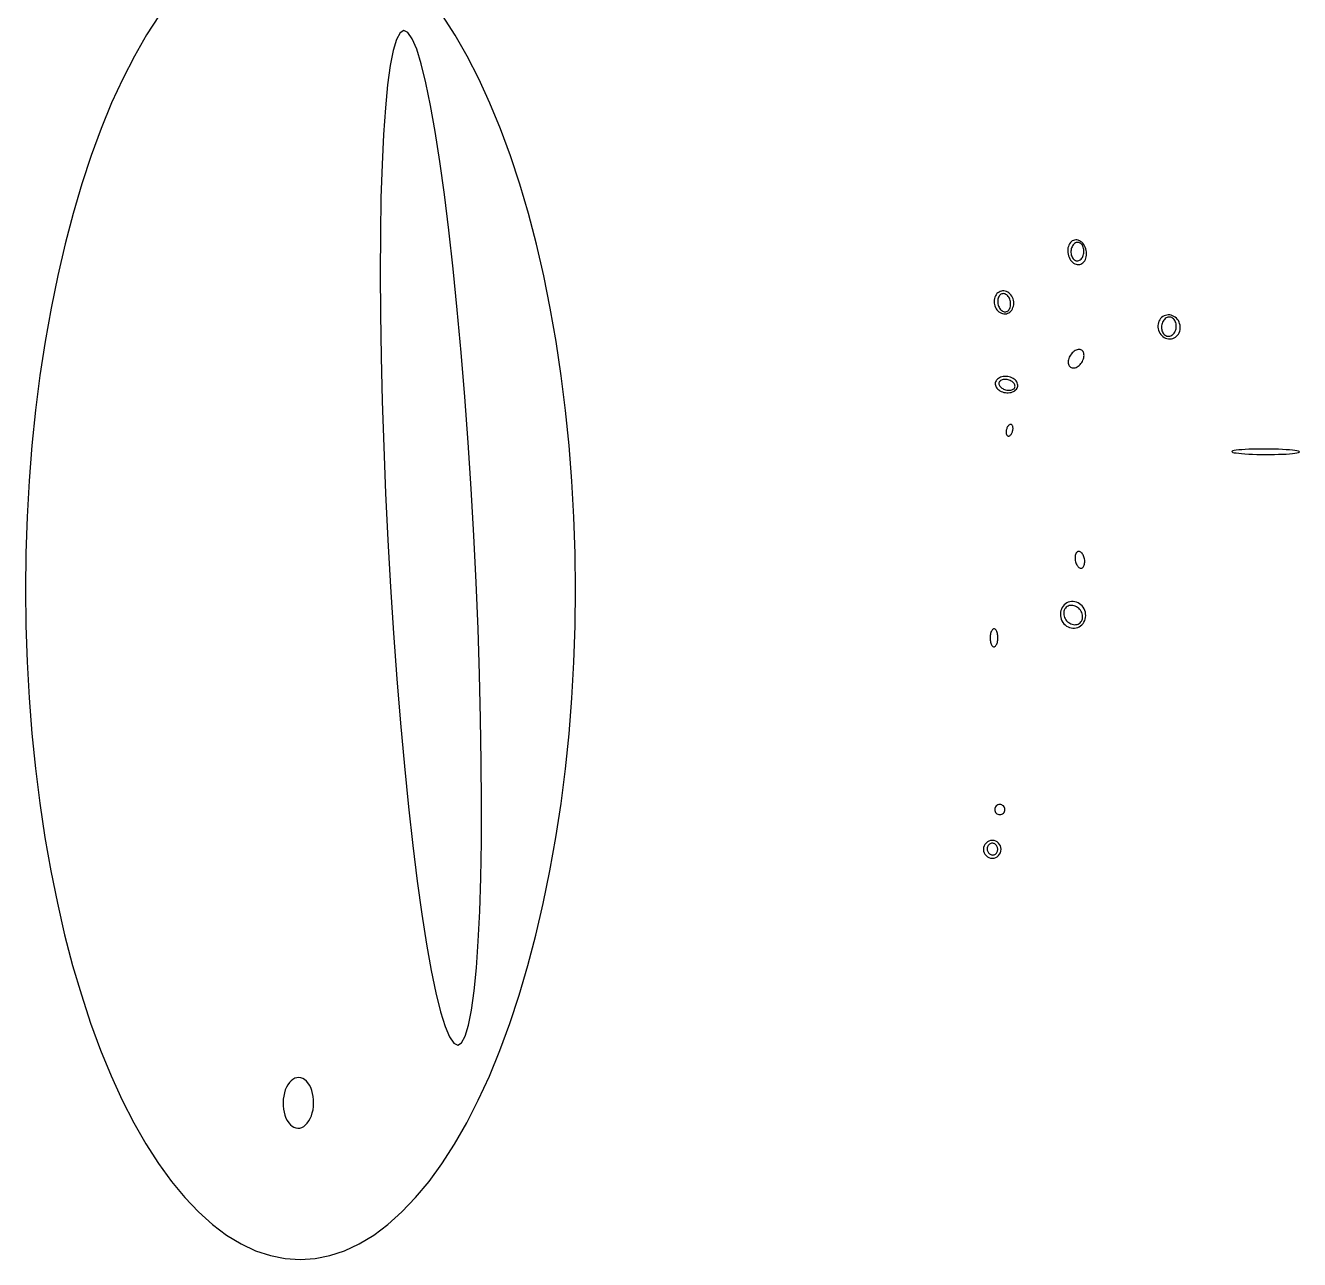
# Model space of a CAD drawing. Extents: x 27 to 214, y 5 to 397.
# Drawn here: x 135.2 to 213.9, y 5.5 to 81.7 of the extents above; entities that cross this region are included whole.
import ezdxf

# ---------------------------------------------------------------- set-up
doc = ezdxf.new("R2010")
doc.units = 0

msp = doc.modelspace()

# ---------------------------------------------------------------- linework, layer by layer
at = {"layer": 'CIRCLES'}
for p, q in [((195.06, 33.313), (195.054, 33.252)), ((195.054, 33.252), (195.06, 33.191)), ((195.078, 33.372), (195.06, 33.313)), ((195.06, 33.191), (195.078, 33.132)), ((195.107, 33.426), (195.078, 33.372)), ((195.078, 33.132), (195.107, 33.078)), ((195.146, 33.474), (195.107, 33.426)), ((195.107, 33.078), (195.146, 33.03)), ((195.193, 33.513), (195.146, 33.474)), ((195.247, 33.542), (195.193, 33.513)), ((195.306, 33.56), (195.247, 33.542)), ((195.368, 33.566), (195.306, 33.56)), ((195.429, 33.56), (195.368, 33.566)), ((195.488, 33.542), (195.429, 33.56)), ((195.542, 33.513), (195.488, 33.542)), ((195.589, 33.474), (195.542, 33.513)), ((195.628, 33.426), (195.589, 33.474)), ((195.589, 33.03), (195.628, 33.078)), ((195.657, 33.372), (195.628, 33.426)), ((195.628, 33.078), (195.657, 33.132)), ((195.675, 33.313), (195.657, 33.372)), ((195.657, 33.132), (195.675, 33.191)), ((195.681, 33.252), (195.675, 33.313)), ((195.675, 33.191), (195.681, 33.252)), ((195.146, 33.03), (195.193, 32.991)), ((195.193, 32.991), (195.247, 32.962)), ((195.247, 32.962), (195.306, 32.944)), ((195.306, 32.944), (195.368, 32.938)), ((195.368, 32.938), (195.429, 32.944)), ((195.429, 32.944), (195.488, 32.962)), ((195.488, 32.962), (195.542, 32.991)), ((195.542, 32.991), (195.589, 33.03)), ((194.369, 30.904), (194.359, 30.797)), ((194.359, 30.797), (194.369, 30.691)), ((194.4, 31.007), (194.369, 30.904)), ((194.369, 30.691), (194.4, 30.588)), ((194.451, 31.101), (194.4, 31.007)), ((194.519, 31.184), (194.451, 31.101)), ((194.602, 31.252), (194.519, 31.184)), ((194.696, 31.303), (194.602, 31.252)), ((194.799, 31.334), (194.696, 31.303)), ((194.905, 31.344), (194.799, 31.334)), ((195.012, 31.334), (194.905, 31.344)), ((195.115, 31.303), (195.012, 31.334)), ((195.209, 31.252), (195.115, 31.303)), ((195.292, 31.184), (195.209, 31.252)), ((195.36, 31.101), (195.292, 31.184)), ((195.41, 31.007), (195.36, 31.101)), ((195.442, 30.904), (195.41, 31.007)), ((195.41, 30.588), (195.442, 30.691)), ((195.452, 30.797), (195.442, 30.904)), ((195.442, 30.691), (195.452, 30.797)), ((194.4, 30.588), (194.451, 30.494)), ((194.451, 30.494), (194.519, 30.411)), ((194.519, 30.411), (194.602, 30.343)), ((194.602, 30.343), (194.696, 30.292)), ((194.696, 30.292), (194.799, 30.261)), ((194.799, 30.261), (194.905, 30.251)), ((194.905, 30.251), (195.012, 30.261)), ((195.012, 30.261), (195.115, 30.292)), ((195.115, 30.292), (195.209, 30.343)), ((195.209, 30.343), (195.292, 30.411)), ((195.292, 30.411), (195.36, 30.494)), ((195.36, 30.494), (195.41, 30.588))]:
    msp.add_line(p, q, dxfattribs=at)
at = {"layer": 'ELLIPSES'}
for p, q in [((143.461, 82.291), (142.686, 81.085)), ((161.743, 81.075), (160.969, 82.282)), ((142.686, 81.085), (141.938, 79.778)), ((158.343, 81.205), (158.122, 80.792)), ((158.581, 81.352), (158.343, 81.205)), ((158.832, 81.231), (158.581, 81.352)), ((159.096, 80.844), (158.832, 81.231)), ((162.49, 79.767), (161.743, 81.075)), ((158.122, 80.792), (157.919, 80.117)), ((159.37, 80.194), (159.096, 80.844)), ((141.938, 79.778), (141.221, 78.375)), ((157.919, 80.117), (157.735, 79.186)), ((159.651, 79.287), (159.37, 80.194)), ((163.206, 78.363), (162.49, 79.767)), ((157.735, 79.186), (157.573, 78.005)), ((159.937, 78.13), (159.651, 79.287)), ((141.221, 78.375), (140.535, 76.879)), ((157.573, 78.005), (157.434, 76.586)), ((160.226, 76.734), (159.937, 78.13)), ((163.889, 76.866), (163.206, 78.363)), ((140.535, 76.879), (139.884, 75.295)), ((157.434, 76.586), (157.319, 74.94)), ((160.514, 75.11), (160.226, 76.734)), ((164.539, 75.282), (163.889, 76.866)), ((139.884, 75.295), (139.269, 73.628)), ((157.319, 74.94), (157.229, 73.082)), ((160.801, 73.271), (160.514, 75.11)), ((165.152, 73.614), (164.539, 75.282)), ((139.269, 73.628), (138.692, 71.882)), ((161.083, 71.235), (160.801, 73.271)), ((165.727, 71.867), (165.152, 73.614)), ((157.229, 73.082), (157.164, 71.027)), ((138.692, 71.882), (138.155, 70.062)), ((166.263, 70.047), (165.727, 71.867)), ((157.164, 71.027), (157.126, 68.793)), ((161.357, 69.017), (161.083, 71.235)), ((138.155, 70.062), (137.658, 68.175)), ((166.757, 68.159), (166.263, 70.047)), ((157.126, 68.793), (157.114, 66.398)), ((161.622, 66.638), (161.357, 69.017)), ((137.658, 68.175), (137.205, 66.225)), ((167.208, 66.208), (166.757, 68.159)), ((199.563, 67.84), (199.559, 67.742)), ((199.559, 67.742), (199.565, 67.642)), ((199.577, 67.935), (199.563, 67.84)), ((199.6, 68.026), (199.577, 67.935)), ((199.633, 68.11), (199.6, 68.026)), ((199.674, 68.187), (199.633, 68.11)), ((199.723, 68.255), (199.674, 68.187)), ((199.779, 68.312), (199.723, 68.255)), ((199.766, 67.796), (199.759, 67.722)), ((199.759, 67.722), (199.759, 67.648)), ((199.759, 67.648), (199.766, 67.574)), ((199.779, 67.869), (199.766, 67.796)), ((199.842, 68.359), (199.779, 68.312)), ((199.8, 67.938), (199.779, 67.869)), ((199.826, 68.004), (199.8, 67.938)), ((199.858, 68.064), (199.826, 68.004)), ((199.91, 68.393), (199.842, 68.359)), ((199.895, 68.119), (199.858, 68.064)), ((199.937, 68.166), (199.895, 68.119)), ((199.981, 68.415), (199.91, 68.393)), ((199.983, 68.205), (199.937, 68.166)), ((200.056, 68.424), (199.981, 68.415)), ((200.032, 68.236), (199.983, 68.205)), ((200.083, 68.258), (200.032, 68.236)), ((200.132, 68.42), (200.056, 68.424)), ((200.135, 68.27), (200.083, 68.258)), ((200.208, 68.403), (200.132, 68.42)), ((200.188, 68.272), (200.135, 68.27)), ((200.24, 68.265), (200.188, 68.272)), ((200.283, 68.373), (200.208, 68.403)), ((200.291, 68.248), (200.24, 68.265)), ((200.355, 68.331), (200.283, 68.373)), ((200.34, 68.222), (200.291, 68.248)), ((200.386, 68.187), (200.34, 68.222)), ((200.424, 68.278), (200.355, 68.331)), ((200.428, 68.144), (200.386, 68.187)), ((200.488, 68.214), (200.424, 68.278)), ((200.465, 68.093), (200.428, 68.144)), ((200.497, 68.035), (200.465, 68.093)), ((200.546, 68.141), (200.488, 68.214)), ((200.524, 67.972), (200.497, 68.035)), ((200.544, 67.904), (200.524, 67.972)), ((200.558, 67.833), (200.544, 67.904)), ((200.597, 68.059), (200.546, 68.141)), ((200.564, 67.76), (200.558, 67.833)), ((200.558, 67.611), (200.564, 67.685)), ((200.564, 67.685), (200.564, 67.76)), ((200.64, 67.971), (200.597, 68.059)), ((200.675, 67.877), (200.64, 67.971)), ((200.701, 67.78), (200.675, 67.877)), ((200.717, 67.68), (200.701, 67.78)), ((200.723, 67.58), (200.717, 67.68)), ((199.565, 67.642), (199.581, 67.543)), ((199.581, 67.543), (199.607, 67.445)), ((199.607, 67.445), (199.642, 67.352)), ((199.642, 67.352), (199.685, 67.263)), ((199.685, 67.263), (199.736, 67.182)), ((199.736, 67.182), (199.794, 67.108)), ((199.766, 67.574), (199.78, 67.503)), ((199.78, 67.503), (199.8, 67.435)), ((199.794, 67.108), (199.858, 67.044)), ((199.8, 67.435), (199.826, 67.372)), ((199.826, 67.372), (199.858, 67.315)), ((199.858, 67.315), (199.896, 67.264)), ((199.858, 67.044), (199.927, 66.991)), ((199.896, 67.264), (199.938, 67.22)), ((199.927, 66.991), (199.999, 66.949)), ((199.938, 67.22), (199.983, 67.185)), ((199.983, 67.185), (200.032, 67.159)), ((199.999, 66.949), (200.074, 66.92)), ((200.032, 67.159), (200.083, 67.142)), ((200.074, 66.92), (200.15, 66.902)), ((200.083, 67.142), (200.136, 67.135)), ((200.136, 67.135), (200.188, 67.137)), ((200.15, 66.902), (200.226, 66.898)), ((200.188, 67.137), (200.241, 67.15)), ((200.226, 66.898), (200.301, 66.907)), ((200.241, 67.15), (200.292, 67.171)), ((200.292, 67.171), (200.34, 67.202)), ((200.301, 66.907), (200.372, 66.929)), ((200.34, 67.202), (200.386, 67.241)), ((200.372, 66.929), (200.44, 66.964)), ((200.386, 67.241), (200.428, 67.288)), ((200.428, 67.288), (200.465, 67.343)), ((200.44, 66.964), (200.502, 67.01)), ((200.465, 67.343), (200.497, 67.403)), ((200.497, 67.403), (200.524, 67.469)), ((200.502, 67.01), (200.559, 67.068)), ((200.524, 67.469), (200.544, 67.539)), ((200.544, 67.539), (200.558, 67.611)), ((200.559, 67.068), (200.608, 67.135)), ((200.608, 67.135), (200.649, 67.212)), ((200.649, 67.212), (200.682, 67.296)), ((200.682, 67.296), (200.705, 67.387)), ((200.705, 67.387), (200.719, 67.482)), ((200.719, 67.482), (200.723, 67.58)), ((137.205, 66.225), (136.795, 64.218)), ((157.114, 66.398), (157.129, 63.864)), ((161.876, 64.116), (161.622, 66.638)), ((167.616, 64.201), (167.208, 66.208)), ((195.02, 64.714), (195.014, 64.622)), ((195.014, 64.622), (195.019, 64.529)), ((195.019, 64.529), (195.035, 64.436)), ((195.035, 64.803), (195.02, 64.714)), ((195.061, 64.889), (195.035, 64.803)), ((195.097, 64.969), (195.061, 64.889)), ((195.141, 65.042), (195.097, 64.969)), ((195.193, 65.107), (195.141, 65.042)), ((195.253, 65.163), (195.193, 65.107)), ((195.246, 64.693), (195.243, 64.621)), ((195.243, 64.621), (195.246, 64.547)), ((195.256, 64.762), (195.246, 64.693)), ((195.246, 64.547), (195.256, 64.474)), ((195.32, 65.208), (195.253, 65.163)), ((195.273, 64.828), (195.256, 64.762)), ((195.296, 64.889), (195.273, 64.828)), ((195.325, 64.944), (195.296, 64.889)), ((195.391, 65.243), (195.32, 65.208)), ((195.36, 64.992), (195.325, 64.944)), ((195.399, 65.033), (195.36, 64.992)), ((195.466, 65.266), (195.391, 65.243)), ((195.442, 65.065), (195.399, 65.033)), ((195.489, 65.089), (195.442, 65.065)), ((195.545, 65.277), (195.466, 65.266)), ((195.538, 65.103), (195.489, 65.089)), ((195.589, 65.107), (195.538, 65.103)), ((195.624, 65.276), (195.545, 65.277)), ((195.641, 65.102), (195.589, 65.107)), ((195.703, 65.263), (195.624, 65.276)), ((195.693, 65.087), (195.641, 65.102)), ((195.744, 65.063), (195.693, 65.087)), ((195.781, 65.238), (195.703, 65.263)), ((195.793, 65.03), (195.744, 65.063)), ((195.856, 65.202), (195.781, 65.238)), ((195.84, 64.989), (195.793, 65.03)), ((195.883, 64.94), (195.84, 64.989)), ((195.928, 65.154), (195.856, 65.202)), ((195.922, 64.884), (195.883, 64.94)), ((195.957, 64.823), (195.922, 64.884)), ((195.994, 65.097), (195.928, 65.154)), ((195.985, 64.757), (195.957, 64.823)), ((196.008, 64.687), (195.985, 64.757)), ((196.053, 65.03), (195.994, 65.097)), ((196.025, 64.615), (196.008, 64.687)), ((196.035, 64.541), (196.025, 64.615)), ((196.038, 64.468), (196.035, 64.541)), ((196.106, 64.956), (196.053, 65.03)), ((196.15, 64.875), (196.106, 64.956)), ((196.185, 64.789), (196.15, 64.875)), ((196.21, 64.699), (196.185, 64.789)), ((196.225, 64.606), (196.21, 64.699)), ((196.23, 64.513), (196.225, 64.606)), ((196.225, 64.421), (196.23, 64.513)), ((136.795, 64.218), (136.431, 62.16)), ((157.129, 63.864), (157.171, 61.212)), ((162.115, 61.475), (161.876, 64.116)), ((167.978, 62.143), (167.616, 64.201)), ((195.035, 64.436), (195.06, 64.346)), ((195.06, 64.346), (195.095, 64.26)), ((195.095, 64.26), (195.139, 64.179)), ((195.139, 64.179), (195.191, 64.105)), ((195.191, 64.105), (195.251, 64.038)), ((195.251, 64.038), (195.317, 63.981)), ((195.256, 64.474), (195.273, 64.401)), ((195.273, 64.401), (195.296, 64.331)), ((195.296, 64.331), (195.324, 64.265)), ((195.317, 63.981), (195.388, 63.934)), ((195.324, 64.265), (195.359, 64.204)), ((195.359, 64.204), (195.398, 64.148)), ((195.388, 63.934), (195.463, 63.897)), ((195.398, 64.148), (195.441, 64.099)), ((195.441, 64.099), (195.488, 64.058)), ((195.463, 63.897), (195.541, 63.872)), ((195.488, 64.058), (195.537, 64.025)), ((195.537, 64.025), (195.588, 64.001)), ((195.541, 63.872), (195.621, 63.859)), ((195.588, 64.001), (195.64, 63.986)), ((195.621, 63.859), (195.7, 63.858)), ((195.64, 63.986), (195.692, 63.981)), ((195.692, 63.981), (195.743, 63.986)), ((195.7, 63.858), (195.778, 63.869)), ((195.743, 63.986), (195.792, 64)), ((195.778, 63.869), (195.853, 63.892)), ((195.792, 64), (195.839, 64.023)), ((195.839, 64.023), (195.882, 64.055)), ((195.853, 63.892), (195.925, 63.927)), ((195.882, 64.055), (195.921, 64.096)), ((195.921, 64.096), (195.956, 64.144)), ((195.925, 63.927), (195.991, 63.972)), ((195.956, 64.144), (195.985, 64.199)), ((195.985, 64.199), (196.008, 64.26)), ((195.991, 63.972), (196.051, 64.028)), ((196.008, 64.26), (196.025, 64.326)), ((196.025, 64.326), (196.035, 64.395)), ((196.035, 64.395), (196.038, 64.468)), ((196.051, 64.028), (196.104, 64.093)), ((196.104, 64.093), (196.148, 64.166)), ((196.148, 64.166), (196.183, 64.246)), ((196.183, 64.246), (196.209, 64.332)), ((196.209, 64.332), (196.225, 64.421)), ((205.507, 63.734), (205.429, 63.688)), ((205.59, 63.767), (205.507, 63.734)), ((205.677, 63.788), (205.59, 63.767)), ((205.767, 63.797), (205.677, 63.788)), ((205.858, 63.793), (205.767, 63.797)), ((205.947, 63.776), (205.858, 63.793)), ((206.035, 63.747), (205.947, 63.776)), ((206.119, 63.706), (206.035, 63.747)), ((205.139, 63.229), (205.128, 63.133)), ((205.128, 63.133), (205.129, 63.036)), ((205.129, 63.036), (205.141, 62.939)), ((205.161, 63.322), (205.139, 63.229)), ((205.141, 62.939), (205.166, 62.844)), ((205.195, 63.41), (205.161, 63.322)), ((205.24, 63.492), (205.195, 63.41)), ((205.294, 63.567), (205.24, 63.492)), ((205.358, 63.633), (205.294, 63.567)), ((205.353, 63.118), (205.348, 63.041)), ((205.348, 63.041), (205.352, 62.964)), ((205.352, 62.964), (205.363, 62.889)), ((205.365, 63.194), (205.353, 63.118)), ((205.429, 63.688), (205.358, 63.633)), ((205.384, 63.269), (205.365, 63.194)), ((205.411, 63.34), (205.384, 63.269)), ((205.445, 63.406), (205.411, 63.34)), ((205.485, 63.466), (205.445, 63.406)), ((205.53, 63.52), (205.485, 63.466)), ((205.58, 63.566), (205.53, 63.52)), ((205.634, 63.604), (205.58, 63.566)), ((205.691, 63.632), (205.634, 63.604)), ((205.75, 63.651), (205.691, 63.632)), ((205.81, 63.66), (205.75, 63.651)), ((205.87, 63.658), (205.81, 63.66)), ((205.928, 63.647), (205.87, 63.658)), ((205.985, 63.626), (205.928, 63.647)), ((206.039, 63.595), (205.985, 63.626)), ((206.088, 63.555), (206.039, 63.595)), ((206.133, 63.507), (206.088, 63.555)), ((206.198, 63.654), (206.119, 63.706)), ((206.172, 63.451), (206.133, 63.507)), ((206.205, 63.389), (206.172, 63.451)), ((206.27, 63.591), (206.198, 63.654)), ((206.231, 63.322), (206.205, 63.389)), ((206.229, 62.87), (206.249, 62.944)), ((206.25, 63.25), (206.231, 63.322)), ((206.249, 62.944), (206.261, 63.021)), ((206.262, 63.175), (206.25, 63.25)), ((206.261, 63.021), (206.265, 63.098)), ((206.265, 63.098), (206.262, 63.175)), ((206.335, 63.52), (206.27, 63.591)), ((206.391, 63.44), (206.335, 63.52)), ((206.437, 63.354), (206.391, 63.44)), ((206.472, 63.262), (206.437, 63.354)), ((206.496, 63.167), (206.472, 63.262)), ((206.509, 63.07), (206.496, 63.167)), ((206.499, 62.877), (206.51, 62.973)), ((206.51, 62.973), (206.509, 63.07)), ((136.431, 62.16), (136.112, 60.057)), ((168.294, 60.039), (167.978, 62.143)), ((205.166, 62.844), (205.201, 62.752)), ((205.201, 62.752), (205.247, 62.666)), ((205.247, 62.666), (205.303, 62.586)), ((205.303, 62.586), (205.368, 62.515)), ((205.363, 62.889), (205.382, 62.817)), ((205.368, 62.515), (205.44, 62.452)), ((205.382, 62.817), (205.408, 62.75)), ((205.408, 62.75), (205.441, 62.687)), ((205.44, 62.452), (205.519, 62.4)), ((205.441, 62.687), (205.48, 62.632)), ((205.48, 62.632), (205.525, 62.584)), ((205.519, 62.4), (205.603, 62.359)), ((205.525, 62.584), (205.575, 62.544)), ((205.575, 62.544), (205.628, 62.513)), ((205.603, 62.359), (205.69, 62.33)), ((205.628, 62.513), (205.685, 62.492)), ((205.685, 62.492), (205.744, 62.481)), ((205.69, 62.33), (205.78, 62.313)), ((205.744, 62.481), (205.804, 62.479)), ((205.78, 62.313), (205.871, 62.309)), ((205.804, 62.479), (205.863, 62.488)), ((205.863, 62.488), (205.922, 62.507)), ((205.871, 62.309), (205.96, 62.318)), ((205.922, 62.507), (205.979, 62.535)), ((205.96, 62.318), (206.048, 62.339)), ((205.979, 62.535), (206.033, 62.573)), ((206.033, 62.573), (206.083, 62.619)), ((206.048, 62.339), (206.131, 62.372)), ((206.083, 62.619), (206.129, 62.673)), ((206.129, 62.673), (206.169, 62.733)), ((206.131, 62.372), (206.209, 62.417)), ((206.169, 62.733), (206.202, 62.799)), ((206.202, 62.799), (206.229, 62.87)), ((206.209, 62.417), (206.28, 62.473)), ((206.28, 62.473), (206.344, 62.539)), ((206.344, 62.539), (206.398, 62.614)), ((206.398, 62.614), (206.443, 62.696)), ((206.443, 62.696), (206.476, 62.784)), ((206.476, 62.784), (206.499, 62.877)), ((162.339, 58.736), (162.115, 61.475)), ((199.785, 61.384), (199.736, 61.318)), ((199.838, 61.445), (199.785, 61.384)), ((199.896, 61.5), (199.838, 61.445)), ((199.957, 61.547), (199.896, 61.5)), ((200.02, 61.587), (199.957, 61.547)), ((200.084, 61.619), (200.02, 61.587)), ((200.148, 61.641), (200.084, 61.619)), ((200.21, 61.654), (200.148, 61.641)), ((200.271, 61.657), (200.21, 61.654)), ((200.328, 61.65), (200.271, 61.657)), ((200.381, 61.634), (200.328, 61.65)), ((200.429, 61.608), (200.381, 61.634)), ((200.471, 61.574), (200.429, 61.608)), ((200.506, 61.531), (200.471, 61.574)), ((200.534, 61.48), (200.506, 61.531)), ((200.554, 61.423), (200.534, 61.48)), ((200.566, 61.36), (200.554, 61.423)), ((200.57, 61.293), (200.566, 61.36)), ((157.171, 61.212), (157.239, 58.465)), ((199.595, 60.953), (199.59, 60.882)), ((199.59, 60.882), (199.594, 60.815)), ((199.594, 60.815), (199.606, 60.752)), ((199.608, 61.027), (199.595, 60.953)), ((199.606, 60.752), (199.626, 60.695)), ((199.629, 61.101), (199.608, 61.027)), ((199.626, 60.695), (199.654, 60.644)), ((199.657, 61.175), (199.629, 61.101)), ((199.654, 60.644), (199.689, 60.601)), ((199.694, 61.248), (199.657, 61.175)), ((199.689, 60.601), (199.731, 60.567)), ((199.736, 61.318), (199.694, 61.248)), ((199.731, 60.567), (199.779, 60.541)), ((200.076, 60.556), (200.14, 60.588)), ((200.14, 60.588), (200.203, 60.628)), ((200.203, 60.628), (200.264, 60.675)), ((200.264, 60.675), (200.321, 60.73)), ((200.321, 60.73), (200.375, 60.791)), ((200.375, 60.791), (200.424, 60.857)), ((200.424, 60.857), (200.466, 60.927)), ((200.466, 60.927), (200.502, 61)), ((200.502, 61), (200.531, 61.074)), ((200.531, 61.074), (200.552, 61.148)), ((200.552, 61.148), (200.565, 61.222)), ((200.565, 61.222), (200.57, 61.293)), ((136.112, 60.057), (135.841, 57.915)), ((168.563, 57.897), (168.294, 60.039)), ((195.221, 59.828), (195.172, 59.775)), ((195.278, 59.875), (195.221, 59.828)), ((195.345, 59.916), (195.278, 59.875)), ((195.419, 59.949), (195.345, 59.916)), ((195.5, 59.975), (195.419, 59.949)), ((195.514, 59.782), (195.464, 59.763)), ((195.585, 59.992), (195.5, 59.975)), ((195.57, 59.796), (195.514, 59.782)), ((195.629, 59.804), (195.57, 59.796)), ((195.673, 60), (195.585, 59.992)), ((195.692, 59.807), (195.629, 59.804)), ((195.764, 60.001), (195.673, 60)), ((195.757, 59.804), (195.692, 59.807)), ((195.822, 59.796), (195.757, 59.804)), ((195.855, 59.992), (195.764, 60.001)), ((195.887, 59.782), (195.822, 59.796)), ((195.944, 59.975), (195.855, 59.992)), ((195.951, 59.762), (195.887, 59.782)), ((196.031, 59.949), (195.944, 59.975)), ((196.114, 59.916), (196.031, 59.949)), ((196.191, 59.876), (196.114, 59.916)), ((196.261, 59.829), (196.191, 59.876)), ((196.322, 59.776), (196.261, 59.829)), ((199.779, 60.541), (199.832, 60.525)), ((199.832, 60.525), (199.889, 60.518)), ((199.889, 60.518), (199.949, 60.521)), ((199.949, 60.521), (200.012, 60.534)), ((200.012, 60.534), (200.076, 60.556)), ((195.092, 59.592), (195.089, 59.526)), ((195.089, 59.526), (195.097, 59.46)), ((195.108, 59.656), (195.092, 59.592)), ((195.097, 59.46), (195.118, 59.394)), ((195.134, 59.718), (195.108, 59.656)), ((195.118, 59.394), (195.149, 59.33)), ((195.172, 59.775), (195.134, 59.718)), ((195.149, 59.33), (195.192, 59.268)), ((195.192, 59.268), (195.244, 59.211)), ((195.244, 59.211), (195.306, 59.158)), ((195.306, 59.158), (195.376, 59.111)), ((195.313, 59.603), (195.307, 59.562)), ((195.307, 59.562), (195.31, 59.519)), ((195.31, 59.519), (195.321, 59.476)), ((195.328, 59.642), (195.313, 59.603)), ((195.321, 59.476), (195.34, 59.432)), ((195.351, 59.678), (195.328, 59.642)), ((195.34, 59.432), (195.368, 59.39)), ((195.381, 59.71), (195.351, 59.678)), ((195.368, 59.39), (195.402, 59.349)), ((195.376, 59.111), (195.453, 59.071)), ((195.419, 59.739), (195.381, 59.71)), ((195.402, 59.349), (195.444, 59.31)), ((195.464, 59.763), (195.419, 59.739)), ((195.444, 59.31), (195.492, 59.274)), ((195.453, 59.071), (195.536, 59.037)), ((195.492, 59.274), (195.546, 59.241)), ((195.536, 59.037), (195.623, 59.012)), ((195.546, 59.241), (195.604, 59.212)), ((195.604, 59.212), (195.665, 59.188)), ((195.623, 59.012), (195.712, 58.995)), ((195.665, 59.188), (195.729, 59.169)), ((195.712, 58.995), (195.803, 58.986)), ((195.729, 59.169), (195.794, 59.155)), ((195.794, 59.155), (195.86, 59.146)), ((195.86, 59.146), (195.924, 59.143)), ((195.893, 58.986), (195.982, 58.995)), ((195.924, 59.143), (195.987, 59.146)), ((196.013, 59.738), (195.951, 59.762)), ((195.982, 58.995), (196.067, 59.012)), ((195.987, 59.146), (196.047, 59.154)), ((196.071, 59.709), (196.013, 59.738)), ((196.047, 59.154), (196.102, 59.168)), ((196.067, 59.012), (196.148, 59.038)), ((196.124, 59.677), (196.071, 59.709)), ((196.102, 59.168), (196.152, 59.187)), ((196.172, 59.641), (196.124, 59.677)), ((196.148, 59.038), (196.222, 59.071)), ((196.152, 59.187), (196.197, 59.211)), ((196.214, 59.602), (196.172, 59.641)), ((196.197, 59.211), (196.235, 59.24)), ((196.249, 59.56), (196.214, 59.602)), ((196.222, 59.071), (196.288, 59.112)), ((196.235, 59.24), (196.266, 59.273)), ((196.276, 59.518), (196.249, 59.56)), ((196.266, 59.273), (196.288, 59.309)), ((196.295, 59.475), (196.276, 59.518)), ((196.288, 59.309), (196.303, 59.348)), ((196.288, 59.112), (196.346, 59.159)), ((196.306, 59.431), (196.295, 59.475)), ((196.303, 59.348), (196.309, 59.389)), ((196.309, 59.389), (196.306, 59.431)), ((196.375, 59.718), (196.322, 59.776)), ((196.346, 59.159), (196.395, 59.211)), ((196.418, 59.657), (196.375, 59.718)), ((196.395, 59.211), (196.432, 59.269)), ((196.449, 59.593), (196.418, 59.657)), ((196.432, 59.269), (196.459, 59.33)), ((196.469, 59.527), (196.449, 59.593)), ((196.459, 59.33), (196.474, 59.395)), ((196.478, 59.46), (196.469, 59.527)), ((196.474, 59.395), (196.478, 59.46)), ((157.239, 58.465), (157.332, 55.646)), ((162.544, 55.922), (162.339, 58.736)), ((195.803, 58.986), (195.893, 58.986)), ((135.841, 57.915), (135.618, 55.741)), ((168.784, 55.723), (168.563, 57.897)), ((195.769, 56.675), (195.762, 56.628)), ((195.78, 56.722), (195.769, 56.675)), ((195.794, 56.769), (195.78, 56.722)), ((195.811, 56.813), (195.794, 56.769)), ((195.831, 56.855), (195.811, 56.813)), ((195.853, 56.894), (195.831, 56.855)), ((195.878, 56.929), (195.853, 56.894)), ((195.903, 56.96), (195.878, 56.929)), ((195.93, 56.986), (195.903, 56.96)), ((195.958, 57.006), (195.93, 56.986)), ((195.986, 57.021), (195.958, 57.006)), ((196.014, 57.03), (195.986, 57.021)), ((196.041, 57.032), (196.014, 57.03)), ((196.066, 57.029), (196.041, 57.032)), ((196.091, 57.019), (196.066, 57.029)), ((196.113, 57.003), (196.091, 57.019)), ((196.132, 56.982), (196.113, 57.003)), ((196.149, 56.955), (196.132, 56.982)), ((196.163, 56.924), (196.149, 56.955)), ((196.162, 56.62), (196.173, 56.668)), ((196.174, 56.888), (196.163, 56.924)), ((196.173, 56.668), (196.18, 56.715)), ((196.181, 56.849), (196.174, 56.888)), ((196.18, 56.715), (196.184, 56.761)), ((196.184, 56.806), (196.181, 56.849)), ((196.184, 56.761), (196.184, 56.806)), ((162.73, 53.059), (162.544, 55.922)), ((195.762, 56.628), (195.758, 56.582)), ((195.758, 56.582), (195.758, 56.537)), ((195.758, 56.537), (195.761, 56.494)), ((195.761, 56.494), (195.769, 56.455)), ((195.769, 56.455), (195.779, 56.419)), ((195.779, 56.419), (195.793, 56.387)), ((195.793, 56.387), (195.81, 56.361)), ((195.81, 56.361), (195.829, 56.339)), ((195.829, 56.339), (195.851, 56.324)), ((195.851, 56.324), (195.876, 56.314)), ((195.876, 56.314), (195.901, 56.31)), ((195.901, 56.31), (195.928, 56.313)), ((195.928, 56.313), (195.956, 56.322)), ((195.956, 56.322), (195.984, 56.336)), ((195.984, 56.336), (196.012, 56.357)), ((196.012, 56.357), (196.039, 56.383)), ((196.039, 56.383), (196.064, 56.413)), ((196.064, 56.413), (196.089, 56.449)), ((196.089, 56.449), (196.111, 56.488)), ((196.111, 56.488), (196.131, 56.53)), ((196.131, 56.53), (196.148, 56.574)), ((196.148, 56.574), (196.162, 56.62)), ((135.618, 55.741), (135.444, 53.541)), ((157.332, 55.646), (157.451, 52.778)), ((168.956, 53.522), (168.784, 55.723)), ((209.705, 55.375), (209.687, 55.353)), ((209.687, 55.353), (209.705, 55.331)), ((209.759, 55.396), (209.705, 55.375)), ((209.705, 55.331), (209.758, 55.309)), ((209.758, 55.309), (209.846, 55.288)), ((209.847, 55.417), (209.759, 55.396)), ((209.846, 55.288), (209.967, 55.268)), ((209.968, 55.436), (209.847, 55.417)), ((209.967, 55.268), (210.119, 55.249)), ((210.12, 55.454), (209.968, 55.436)), ((210.119, 55.249), (210.3, 55.232)), ((210.301, 55.47), (210.12, 55.454)), ((210.3, 55.232), (210.505, 55.216)), ((210.507, 55.483), (210.301, 55.47)), ((210.505, 55.216), (210.733, 55.203)), ((210.734, 55.495), (210.507, 55.483)), ((210.733, 55.203), (210.978, 55.192)), ((210.98, 55.503), (210.734, 55.495)), ((210.978, 55.192), (211.238, 55.184)), ((211.239, 55.51), (210.98, 55.503)), ((211.238, 55.184), (211.506, 55.179)), ((211.507, 55.513), (211.239, 55.51)), ((211.506, 55.179), (211.779, 55.176)), ((211.78, 55.513), (211.507, 55.513)), ((211.779, 55.176), (212.052, 55.177)), ((212.054, 55.511), (211.78, 55.513)), ((212.052, 55.177), (212.321, 55.18)), ((212.322, 55.505), (212.054, 55.511)), ((212.321, 55.18), (212.58, 55.186)), ((212.581, 55.497), (212.322, 55.505)), ((212.58, 55.186), (212.825, 55.195)), ((212.826, 55.486), (212.581, 55.497)), ((212.825, 55.195), (213.053, 55.206)), ((213.054, 55.473), (212.826, 55.486)), ((213.053, 55.206), (213.259, 55.22)), ((213.26, 55.458), (213.054, 55.473)), ((213.259, 55.22), (213.439, 55.236)), ((213.44, 55.441), (213.26, 55.458)), ((213.439, 55.236), (213.591, 55.254)), ((213.592, 55.422), (213.44, 55.441)), ((213.591, 55.254), (213.713, 55.273)), ((213.713, 55.402), (213.592, 55.422)), ((213.801, 55.38), (213.713, 55.402)), ((213.713, 55.273), (213.801, 55.293)), ((213.854, 55.359), (213.801, 55.38)), ((213.801, 55.293), (213.854, 55.315)), ((213.872, 55.337), (213.854, 55.359)), ((213.854, 55.315), (213.872, 55.337)), ((135.444, 53.541), (135.318, 51.321)), ((169.079, 51.302), (168.956, 53.522)), ((157.451, 52.778), (157.593, 49.888)), ((162.895, 50.169), (162.73, 53.059)), ((135.318, 51.321), (135.242, 49.088)), ((169.152, 49.069), (169.079, 51.302)), ((157.593, 49.888), (157.758, 46.998)), ((163.037, 47.279), (162.895, 50.169)), ((135.242, 49.088), (135.216, 46.848)), ((169.176, 46.83), (169.152, 49.069)), ((200.021, 48.886), (200.015, 48.823)), ((200.015, 48.823), (200.015, 48.757)), ((200.031, 48.946), (200.021, 48.886)), ((200.047, 49.001), (200.031, 48.946)), ((200.067, 49.051), (200.047, 49.001)), ((200.091, 49.094), (200.067, 49.051)), ((200.119, 49.13), (200.091, 49.094)), ((200.151, 49.158), (200.119, 49.13)), ((200.185, 49.178), (200.151, 49.158)), ((200.221, 49.189), (200.185, 49.178)), ((200.259, 49.191), (200.221, 49.189)), ((200.298, 49.185), (200.259, 49.191)), ((200.338, 49.169), (200.298, 49.185)), ((200.376, 49.145), (200.338, 49.169)), ((200.414, 49.113), (200.376, 49.145)), ((200.45, 49.074), (200.414, 49.113)), ((200.484, 49.027), (200.45, 49.074)), ((200.515, 48.975), (200.484, 49.027)), ((200.542, 48.917), (200.515, 48.975)), ((200.566, 48.855), (200.542, 48.917)), ((200.585, 48.791), (200.566, 48.855)), ((200.599, 48.724), (200.585, 48.791)), ((200.015, 48.757), (200.019, 48.689)), ((200.019, 48.689), (200.029, 48.621)), ((200.029, 48.621), (200.044, 48.554)), ((200.044, 48.554), (200.063, 48.489)), ((200.063, 48.489), (200.086, 48.427)), ((200.086, 48.427), (200.114, 48.37)), ((200.114, 48.37), (200.144, 48.317)), ((200.144, 48.317), (200.178, 48.271)), ((200.178, 48.271), (200.214, 48.231)), ((200.214, 48.231), (200.252, 48.199)), ((200.252, 48.199), (200.291, 48.175)), ((200.291, 48.175), (200.33, 48.16)), ((200.33, 48.16), (200.369, 48.153)), ((200.369, 48.153), (200.407, 48.156)), ((200.407, 48.156), (200.443, 48.167)), ((200.443, 48.167), (200.478, 48.186)), ((200.478, 48.186), (200.509, 48.215)), ((200.509, 48.215), (200.537, 48.25)), ((200.537, 48.25), (200.561, 48.294)), ((200.561, 48.294), (200.581, 48.343)), ((200.581, 48.343), (200.597, 48.398)), ((200.597, 48.398), (200.607, 48.458)), ((200.609, 48.656), (200.599, 48.724)), ((200.607, 48.458), (200.613, 48.522)), ((200.614, 48.588), (200.609, 48.656)), ((200.613, 48.522), (200.614, 48.588)), ((163.156, 44.411), (163.037, 47.279)), ((135.216, 46.848), (135.24, 44.608)), ((157.758, 46.998), (157.944, 44.135)), ((169.15, 44.59), (169.176, 46.83)), ((199.17, 45.634), (199.135, 45.534)), ((199.216, 45.728), (199.17, 45.634)), ((199.274, 45.814), (199.216, 45.728)), ((199.343, 45.891), (199.274, 45.814)), ((199.421, 45.958), (199.343, 45.891)), ((199.381, 45.636), (199.349, 45.572)), ((199.421, 45.694), (199.381, 45.636)), ((199.507, 46.012), (199.421, 45.958)), ((199.47, 45.745), (199.421, 45.694)), ((199.526, 45.787), (199.47, 45.745)), ((199.599, 46.054), (199.507, 46.012)), ((199.588, 45.82), (199.526, 45.787)), ((199.656, 45.844), (199.588, 45.82)), ((199.697, 46.083), (199.599, 46.054)), ((199.728, 45.859), (199.656, 45.844)), ((199.798, 46.098), (199.697, 46.083)), ((199.802, 45.862), (199.728, 45.859)), ((199.9, 46.099), (199.798, 46.098)), ((199.878, 45.856), (199.802, 45.862)), ((199.955, 45.84), (199.878, 45.856)), ((200.002, 46.086), (199.9, 46.099)), ((200.03, 45.814), (199.955, 45.84)), ((200.103, 46.058), (200.002, 46.086)), ((200.104, 45.778), (200.03, 45.814)), ((200.199, 46.018), (200.103, 46.058)), ((200.173, 45.733), (200.104, 45.778)), ((200.238, 45.681), (200.173, 45.733)), ((200.291, 45.965), (200.199, 46.018)), ((200.298, 45.621), (200.238, 45.681)), ((200.375, 45.9), (200.291, 45.965)), ((200.35, 45.556), (200.298, 45.621)), ((200.451, 45.824), (200.375, 45.9)), ((200.518, 45.739), (200.451, 45.824)), ((200.573, 45.646), (200.518, 45.739)), ((200.618, 45.547), (200.573, 45.646)), ((199.114, 45.43), (199.106, 45.323)), ((199.106, 45.323), (199.111, 45.215)), ((199.111, 45.215), (199.13, 45.108)), ((199.135, 45.534), (199.114, 45.43)), ((199.13, 45.108), (199.162, 45.004)), ((199.162, 45.004), (199.206, 44.905)), ((199.206, 44.905), (199.261, 44.812)), ((199.314, 45.428), (199.312, 45.352)), ((199.312, 45.352), (199.319, 45.274)), ((199.327, 45.502), (199.314, 45.428)), ((199.319, 45.274), (199.336, 45.196)), ((199.349, 45.572), (199.327, 45.502)), ((199.336, 45.196), (199.363, 45.119)), ((199.363, 45.119), (199.399, 45.045)), ((199.399, 45.045), (199.444, 44.974)), ((199.444, 44.974), (199.496, 44.908)), ((199.496, 44.908), (199.555, 44.849)), ((199.555, 44.849), (199.62, 44.796)), ((200.323, 44.785), (200.372, 44.836)), ((200.394, 45.485), (200.35, 45.556)), ((200.372, 44.836), (200.413, 44.894)), ((200.43, 45.411), (200.394, 45.485)), ((200.413, 44.894), (200.444, 44.958)), ((200.457, 45.334), (200.43, 45.411)), ((200.444, 44.958), (200.467, 45.028)), ((200.474, 45.256), (200.457, 45.334)), ((200.467, 45.028), (200.479, 45.101)), ((200.482, 45.178), (200.474, 45.256)), ((200.479, 45.101), (200.482, 45.178)), ((200.563, 44.823), (200.609, 44.917)), ((200.609, 44.917), (200.644, 45.017)), ((200.649, 45.443), (200.618, 45.547)), ((200.644, 45.017), (200.665, 45.121)), ((200.668, 45.336), (200.649, 45.443)), ((200.665, 45.121), (200.673, 45.228)), ((200.673, 45.228), (200.668, 45.336)), ((135.24, 44.608), (135.313, 42.375)), ((157.944, 44.135), (158.149, 41.321)), ((163.249, 41.592), (163.156, 44.411)), ((169.074, 42.357), (169.15, 44.59)), ((194.789, 44.067), (194.779, 43.999)), ((194.804, 44.132), (194.789, 44.067)), ((194.822, 44.192), (194.804, 44.132)), ((194.843, 44.246), (194.822, 44.192)), ((194.867, 44.293), (194.843, 44.246)), ((194.894, 44.333), (194.867, 44.293)), ((194.922, 44.365), (194.894, 44.333)), ((194.952, 44.388), (194.922, 44.365)), ((194.983, 44.402), (194.952, 44.388)), ((195.015, 44.406), (194.983, 44.402)), ((195.046, 44.401), (195.015, 44.406)), ((195.077, 44.387), (195.046, 44.401)), ((195.106, 44.364), (195.077, 44.387)), ((195.134, 44.331), (195.106, 44.364)), ((195.16, 44.291), (195.134, 44.331)), ((195.183, 44.243), (195.16, 44.291)), ((195.204, 44.189), (195.183, 44.243)), ((195.221, 44.128), (195.204, 44.189)), ((195.234, 44.063), (195.221, 44.128)), ((195.244, 43.995), (195.234, 44.063)), ((199.261, 44.812), (199.328, 44.727)), ((199.328, 44.727), (199.404, 44.651)), ((199.404, 44.651), (199.489, 44.586)), ((199.489, 44.586), (199.58, 44.533)), ((199.58, 44.533), (199.677, 44.493)), ((199.62, 44.796), (199.69, 44.752)), ((199.677, 44.493), (199.777, 44.466)), ((199.69, 44.752), (199.763, 44.716)), ((199.763, 44.716), (199.838, 44.69)), ((199.777, 44.466), (199.879, 44.452)), ((199.838, 44.69), (199.915, 44.674)), ((199.879, 44.452), (199.981, 44.453)), ((199.915, 44.674), (199.991, 44.667)), ((199.981, 44.453), (200.082, 44.468)), ((199.991, 44.667), (200.066, 44.671)), ((200.066, 44.671), (200.137, 44.685)), ((200.082, 44.468), (200.18, 44.497)), ((200.137, 44.685), (200.205, 44.709)), ((200.18, 44.497), (200.272, 44.539)), ((200.205, 44.709), (200.267, 44.743)), ((200.267, 44.743), (200.323, 44.785)), ((200.272, 44.539), (200.358, 44.594)), ((200.358, 44.594), (200.436, 44.66)), ((200.436, 44.66), (200.505, 44.737)), ((200.505, 44.737), (200.563, 44.823)), ((194.772, 43.928), (194.769, 43.856)), ((194.769, 43.856), (194.771, 43.784)), ((194.771, 43.784), (194.776, 43.713)), ((194.779, 43.999), (194.772, 43.928)), ((194.776, 43.713), (194.786, 43.644)), ((194.786, 43.644), (194.799, 43.579)), ((194.799, 43.579), (194.816, 43.519)), ((194.816, 43.519), (194.837, 43.465)), ((194.837, 43.465), (194.86, 43.417)), ((194.86, 43.417), (194.886, 43.376)), ((194.886, 43.376), (194.914, 43.344)), ((194.914, 43.344), (194.943, 43.321)), ((194.943, 43.321), (194.974, 43.306)), ((194.974, 43.306), (195.006, 43.301)), ((195.006, 43.301), (195.037, 43.306)), ((195.037, 43.306), (195.068, 43.32)), ((195.068, 43.32), (195.098, 43.343)), ((195.098, 43.343), (195.127, 43.374)), ((195.127, 43.374), (195.153, 43.414)), ((195.153, 43.414), (195.177, 43.462)), ((195.177, 43.462), (195.198, 43.516)), ((195.198, 43.516), (195.216, 43.576)), ((195.216, 43.576), (195.231, 43.641)), ((195.231, 43.641), (195.241, 43.709)), ((195.241, 43.709), (195.248, 43.78)), ((195.249, 43.924), (195.244, 43.995)), ((195.248, 43.78), (195.251, 43.852)), ((195.251, 43.852), (195.249, 43.924)), ((135.313, 42.375), (135.436, 40.155)), ((168.948, 40.137), (169.074, 42.357)), ((158.149, 41.321), (158.373, 38.582)), ((163.317, 38.845), (163.249, 41.592)), ((135.436, 40.155), (135.608, 37.955)), ((168.774, 37.937), (168.948, 40.137)), ((158.373, 38.582), (158.612, 35.941)), ((163.359, 36.193), (163.317, 38.845)), ((135.608, 37.955), (135.829, 35.78)), ((168.551, 35.762), (168.774, 37.937)), ((163.374, 33.659), (163.359, 36.193)), ((135.829, 35.78), (136.098, 33.638)), ((158.612, 35.941), (158.866, 33.419)), ((168.28, 33.621), (168.551, 35.762)), ((136.098, 33.638), (136.414, 31.535)), ((158.866, 33.419), (159.131, 31.04)), ((163.362, 31.264), (163.374, 33.659)), ((167.961, 31.518), (168.28, 33.621)), ((136.414, 31.535), (136.776, 29.477)), ((167.597, 29.46), (167.961, 31.518)), ((159.131, 31.04), (159.405, 28.822)), ((163.324, 29.03), (163.362, 31.264)), ((194.598, 30.897), (194.593, 30.85)), ((194.593, 30.85), (194.593, 30.803)), ((194.593, 30.803), (194.598, 30.755)), ((194.609, 30.943), (194.598, 30.897)), ((194.598, 30.755), (194.609, 30.708)), ((194.625, 30.986), (194.609, 30.943)), ((194.609, 30.708), (194.625, 30.663)), ((194.647, 31.026), (194.625, 30.986)), ((194.672, 31.063), (194.647, 31.026)), ((194.702, 31.095), (194.672, 31.063)), ((194.736, 31.123), (194.702, 31.095)), ((194.773, 31.144), (194.736, 31.123)), ((194.812, 31.161), (194.773, 31.144)), ((194.853, 31.171), (194.812, 31.161)), ((194.895, 31.175), (194.853, 31.171)), ((194.937, 31.173), (194.895, 31.175)), ((194.979, 31.165), (194.937, 31.173)), ((195.02, 31.15), (194.979, 31.165)), ((195.059, 31.13), (195.02, 31.15)), ((195.095, 31.104), (195.059, 31.13)), ((195.129, 31.073), (195.095, 31.104)), ((195.159, 31.038), (195.129, 31.073)), ((195.184, 30.999), (195.159, 31.038)), ((195.205, 30.956), (195.184, 30.999)), ((195.221, 30.912), (195.205, 30.956)), ((195.205, 30.634), (195.221, 30.677)), ((195.232, 30.865), (195.221, 30.912)), ((195.221, 30.677), (195.232, 30.723)), ((195.238, 30.817), (195.232, 30.865)), ((195.232, 30.723), (195.238, 30.77)), ((195.238, 30.77), (195.238, 30.817)), ((194.625, 30.663), (194.646, 30.621)), ((194.646, 30.621), (194.672, 30.582)), ((194.672, 30.582), (194.702, 30.547)), ((194.702, 30.547), (194.735, 30.516)), ((194.735, 30.516), (194.772, 30.49)), ((194.772, 30.49), (194.811, 30.47)), ((194.811, 30.47), (194.852, 30.455)), ((194.852, 30.455), (194.894, 30.447)), ((194.894, 30.447), (194.936, 30.445)), ((194.936, 30.445), (194.978, 30.449)), ((194.978, 30.449), (195.019, 30.459)), ((195.019, 30.459), (195.058, 30.475)), ((195.058, 30.475), (195.094, 30.497)), ((195.094, 30.497), (195.128, 30.525)), ((195.128, 30.525), (195.158, 30.557)), ((195.158, 30.557), (195.184, 30.593)), ((195.184, 30.593), (195.205, 30.634)), ((136.776, 29.477), (137.184, 27.469)), ((167.187, 27.453), (167.597, 29.46)), ((159.405, 28.822), (159.687, 26.786)), ((163.259, 26.975), (163.324, 29.03)), ((137.184, 27.469), (137.635, 25.519)), ((159.687, 26.786), (159.974, 24.947)), ((163.169, 25.117), (163.259, 26.975)), ((166.734, 25.503), (167.187, 27.453)), ((137.635, 25.519), (138.129, 23.63)), ((166.237, 23.615), (166.734, 25.503)), ((159.974, 24.947), (160.263, 23.323)), ((163.054, 23.471), (163.169, 25.117)), ((138.129, 23.63), (138.665, 21.81)), ((165.7, 21.796), (166.237, 23.615)), ((160.263, 23.323), (160.551, 21.927)), ((162.915, 22.052), (163.054, 23.471)), ((162.753, 20.871), (162.915, 22.052)), ((138.665, 21.81), (139.24, 20.064)), ((160.551, 21.927), (160.837, 20.77)), ((165.123, 20.05), (165.7, 21.796)), ((160.837, 20.77), (161.118, 19.863)), ((162.569, 19.94), (162.753, 20.871)), ((139.24, 20.064), (139.853, 18.396)), ((161.118, 19.863), (161.392, 19.213)), ((162.366, 19.265), (162.569, 19.94)), ((164.508, 18.382), (165.123, 20.05)), ((161.392, 19.213), (161.656, 18.826)), ((162.145, 18.852), (162.366, 19.265)), ((139.853, 18.396), (140.503, 16.811)), ((161.656, 18.826), (161.907, 18.705)), ((161.907, 18.705), (162.145, 18.852)), ((163.857, 16.798), (164.508, 18.382)), ((140.503, 16.811), (141.186, 15.315)), ((151.726, 16.595), (151.613, 16.507)), ((151.844, 16.659), (151.726, 16.595)), ((151.965, 16.697), (151.844, 16.659)), ((152.089, 16.709), (151.965, 16.697)), ((152.212, 16.693), (152.089, 16.709)), ((152.332, 16.651), (152.212, 16.693)), ((152.448, 16.583), (152.332, 16.651)), ((152.557, 16.491), (152.448, 16.583)), ((163.171, 15.303), (163.857, 16.798)), ((151.2, 15.756), (151.158, 15.563)), ((151.258, 15.939), (151.2, 15.756)), ((151.33, 16.108), (151.258, 15.939)), ((151.414, 16.261), (151.33, 16.108)), ((151.509, 16.395), (151.414, 16.261)), ((151.613, 16.507), (151.509, 16.395)), ((152.658, 16.375), (152.557, 16.491)), ((152.749, 16.239), (152.658, 16.375)), ((152.828, 16.083), (152.749, 16.239)), ((152.894, 15.912), (152.828, 16.083)), ((152.945, 15.727), (152.894, 15.912)), ((141.186, 15.315), (141.902, 13.91)), ((151.13, 15.363), (151.119, 15.158)), ((151.119, 15.158), (151.123, 14.954)), ((151.123, 14.954), (151.144, 14.752)), ((151.158, 15.563), (151.13, 15.363)), ((152.982, 15.533), (152.945, 15.727)), ((153.002, 15.331), (152.982, 15.533)), ((152.995, 14.923), (153.007, 15.127)), ((153.007, 15.127), (153.002, 15.331)), ((162.454, 13.899), (163.171, 15.303)), ((151.144, 14.752), (151.181, 14.558)), ((151.181, 14.558), (151.232, 14.373)), ((151.232, 14.373), (151.298, 14.202)), ((151.298, 14.202), (151.377, 14.046)), ((152.712, 14.024), (152.796, 14.177)), ((152.796, 14.177), (152.867, 14.346)), ((152.867, 14.346), (152.925, 14.529)), ((152.925, 14.529), (152.968, 14.722)), ((152.968, 14.722), (152.995, 14.923)), ((141.902, 13.91), (142.649, 12.603)), ((151.377, 14.046), (151.467, 13.91)), ((151.467, 13.91), (151.568, 13.794)), ((151.568, 13.794), (151.677, 13.702)), ((151.677, 13.702), (151.793, 13.634)), ((151.793, 13.634), (151.914, 13.592)), ((151.914, 13.592), (152.037, 13.576)), ((152.037, 13.576), (152.16, 13.588)), ((152.16, 13.588), (152.282, 13.626)), ((152.282, 13.626), (152.4, 13.69)), ((152.4, 13.69), (152.512, 13.778)), ((152.512, 13.778), (152.617, 13.891)), ((152.617, 13.891), (152.712, 14.024)), ((161.706, 12.593), (162.454, 13.899)), ((142.649, 12.603), (143.423, 11.396)), ((160.931, 11.386), (161.706, 12.593)), ((143.423, 11.396), (144.223, 10.293)), ((160.13, 10.284), (160.931, 11.386)), ((144.223, 10.293), (145.046, 9.297)), ((159.305, 9.289), (160.13, 10.284)), ((145.046, 9.297), (145.89, 8.411)), ((158.46, 8.404), (159.305, 9.289)), ((145.89, 8.411), (146.753, 7.638)), ((157.596, 7.632), (158.46, 8.404)), ((146.753, 7.638), (147.632, 6.98)), ((156.717, 6.975), (157.596, 7.632)), ((147.632, 6.98), (148.524, 6.439)), ((148.524, 6.439), (149.427, 6.016)), ((154.921, 6.013), (155.824, 6.435)), ((155.824, 6.435), (156.717, 6.975)), ((149.427, 6.016), (150.338, 5.713)), ((150.338, 5.713), (151.254, 5.531)), ((151.254, 5.531), (152.174, 5.469)), ((152.174, 5.469), (153.093, 5.53)), ((153.093, 5.53), (154.01, 5.711)), ((154.01, 5.711), (154.921, 6.013))]:
    msp.add_line(p, q, dxfattribs=at)

doc.saveas('drawing.dxf')
